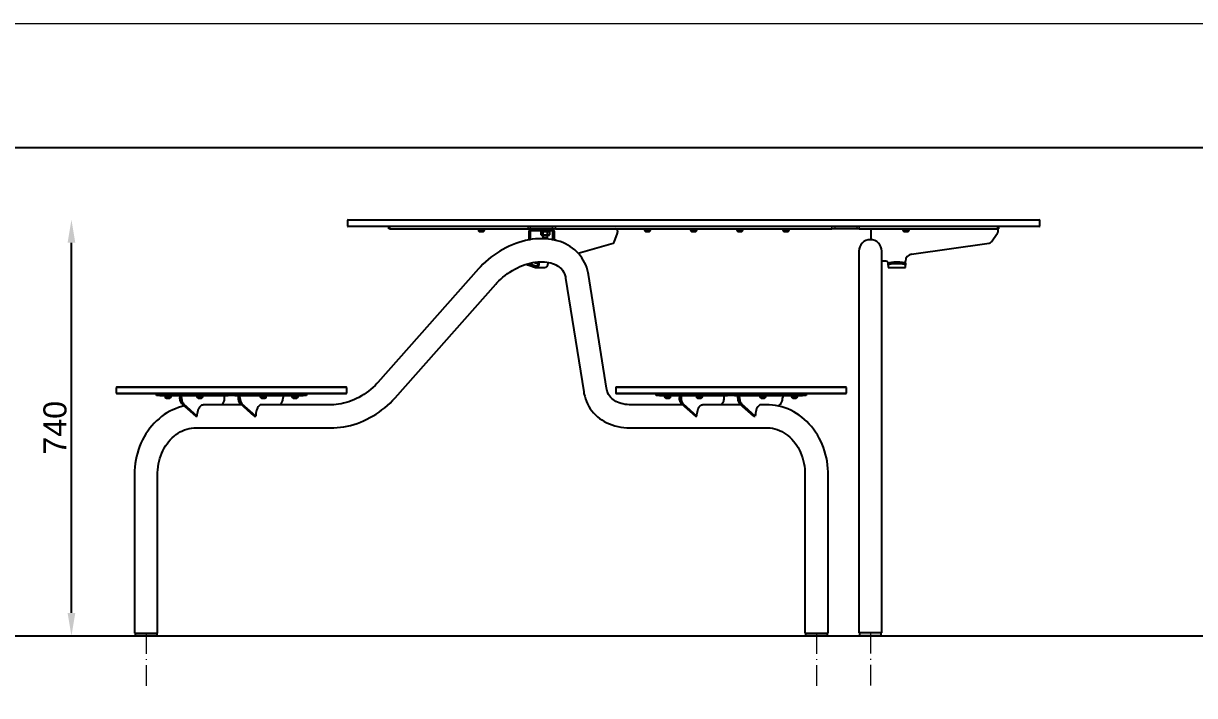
# Model space of a CAD drawing. Header units: millimetres. Extents: x -11 to 7141, y -23 to 7056.
# Drawn here: x 2720 to 4750, y 3576 to 4742 of the extents above; entities that cross this region are included whole.
import ezdxf

# ---------------------------------------------------------------- set-up
doc = ezdxf.new("R2010")
doc.units = ezdxf.units.MM
for name, pattern in [('ACAD_ISO10W100', [18.5, 12, -3, 0.5, -3]), ('INCONTINUOUS', [200000.001, 200000, -0.001]), ('PHANTOM', [12.7, 6.35, -1.27, 1.27, -1.27, 1.27, -1.27])]:
    doc.linetypes.add(name, pattern=pattern)
for name, color, linetype in [('KOTY', 3, 'INCONTINUOUS'), ('OBRYSOVA', 7, 'Continuous'), ('OSY', 1, 'ACAD_ISO10W100')]:
    doc.layers.add(name, color=color, linetype=linetype)
doc.layers.add('Nekreslit', color=6, linetype='Continuous', plot=False)
doc.layers.add('TABULKA', color=9, linetype='Continuous', plot=False)
doc.styles.get("Standard").update_dxf_attribs({"font": 'arial.ttf'})
doc.dimstyles.new('PROFI_CSN', dxfattribs={"dimscale": 0, "dimtxt": 3.5, "dimasz": 3, "dimexe": 1, "dimexo": 0, "dimgap": 1.5, "dimtad": 1, "dimlfac": -1, "dimdsep": 46, "dimtxsty": 'Standard', "dimcen": 0, "dimdle": 1, "dimclrd": 256, "dimclre": 256, "dimclrt": 256, "dimadec": 0, "dimazin": 0, "dimtfac": 0.6, "dimtmove": 0, "dimatfit": 1, "dimfxl": 1, "dimtolj": 1, "dimarcsym": 0})

# ---------------------------------------------------------------- blocks, each defined once
blk = doc.blocks.new('*D28')
at = {"layer": 'DEFPOINTS', "color": 0, "transparency": 16777216}
for p in [(2803.1, 4401.7), (3385.3, 4401.7), (2742.1, 3679.7)]:
    blk.add_point(p, dxfattribs=at)
at = {"layer": 'KOTY', "color": 7, "lineweight": -2, "transparency": 16777216}
blk.add_line((2803.1, 3719.7), (2803.1, 4361.7), dxfattribs=at)
at = {"layer": 'KOTY', "color": 7, "transparency": 16777216}
for points in [[(2796.4, 4361.7), (2809.8, 4361.7), (2803.1, 4401.7)], [(2796.4, 3719.7), (2809.8, 3719.7), (2803.1, 3679.7)]]:
    blk.add_solid(points, dxfattribs=at)
at = {"layer": 'KOTY', "color": 7, "lineweight": 13, "transparency": 16777216, "insert": (2774.7, 4040.7), "char_height": 40, "attachment_point": 5, "rotation": 90}
blk.add_mtext('\\A1;740', dxfattribs=at)

msp = doc.modelspace()

# ---------------------------------------------------------------- linework, layer by layer
at = {"color": 7, "linetype": 'Continuous', "lineweight": 25}
for p, q in [((3282.8, 4401.7), (3281.8, 4400.7)), ((3281.8, 4400.7), (3281.8, 4390.7)), ((4481.8, 4400.7), (3281.8, 4400.7)), ((3281.8, 4390.7), (3282.8, 4389.7)), ((3281.8, 4390.7), (4481.8, 4390.7)), ((3282.8, 4401.7), (4480.8, 4401.7)), ((4480.8, 4389.7), (3282.8, 4389.7)), ((3353.5, 4385.7), (3353.5, 4389.7)), ((3354.9, 4385.7), (3353.5, 4385.7)), ((3354.9, 4385.7), (3594.6, 4385.7)), ((3507.7, 4385.7), (3507.7, 4384.1)), ((3519.7, 4384.1), (3519.7, 4385.7)), ((3598.2, 4385.7), (3594.6, 4385.7)), ((3637.1, 4385.7), (3598.2, 4385.7)), ((3642.1, 4385.7), (3637.1, 4385.7)), ((3642.1, 4385.7), (4121.4, 4385.7)), ((3795.8, 4385.7), (3795.8, 4384.1)), ((3807.8, 4384.1), (3807.8, 4385.7)), ((3875.8, 4385.7), (3875.8, 4384.1)), ((3887.8, 4384.1), (3887.8, 4385.7)), ((3955.8, 4385.7), (3955.8, 4384.1)), ((3967.8, 4384.1), (3967.8, 4385.7)), ((4035.8, 4385.7), (4035.8, 4384.1)), ((4047.8, 4384.1), (4047.8, 4385.7)), ((4126.4, 4385.7), (4121.4, 4385.7)), ((4165.3, 4385.7), (4126.4, 4385.7)), ((4168.9, 4385.7), (4165.3, 4385.7)), ((4168.9, 4385.7), (4408.6, 4385.7)), ((4189, 4385.7), (4189, 4381.7)), ((4243.8, 4385.7), (4243.8, 4384.1)), ((4255.8, 4384.1), (4255.8, 4385.7)), ((4410, 4385.7), (4408.6, 4385.7)), ((4409, 4385.7), (4409, 4381.7)), ((4410, 4389.7), (4410, 4385.7)), ((4481.8, 4400.7), (4480.8, 4401.7)), ((4480.8, 4389.7), (4481.8, 4390.7)), ((4481.8, 4390.7), (4481.8, 4400.7)), ((3513.7, 4384.1), (3507.7, 4384.1)), ((3516.7, 4380.8), (3510.7, 4380.8)), ((3519.7, 4384.1), (3513.7, 4384.1)), ((3596.5, 4367), (3596.5, 4381.7)), ((3597.3, 4366.9), (3596.5, 4367)), ((3598.2, 4367), (3596.5, 4367)), ((3599.1, 4367), (3599.1, 4381.7)), ((3599.9, 4382.7), (3636.3, 4382.7)), ((3616.5, 4382.7), (3616.5, 4381.1)), ((3616.5, 4381.1), (3617.6, 4381.1)), ((3617, 4380.6), (3617, 4375.2)), ((3618, 4381.1), (3617.2, 4380.7)), ((3617.2, 4375.1), (3618, 4374.6)), ((3617.6, 4381.1), (3632.5, 4381.1)), ((3631, 4374.6), (3618, 4374.6)), ((3620.4, 4380.6), (3620.4, 4375.2)), ((3620.5, 4374.6), (3620.5, 4370.7)), ((3620.5, 4370.7), (3621.5, 4369.7)), ((3620.5, 4370.7), (3628, 4370.7)), ((3627.1, 4369.7), (3621.5, 4369.7)), ((3627.5, 4369.7), (3627.1, 4369.7)), ((3627.5, 4369.7), (3628.5, 4370.7)), ((3627.9, 4380.6), (3627.9, 4375.2)), ((3628, 4370.7), (3628.5, 4370.7)), ((3628.5, 4370.7), (3628.5, 4374.6)), ((3631.8, 4380.7), (3631, 4381.1)), ((3631, 4374.6), (3631.8, 4375.1)), ((3632, 4380.6), (3631.8, 4380.7)), ((3631.8, 4375.2), (3632, 4375.2)), ((3632, 4380.6), (3632, 4375.2)), ((3632.5, 4381.1), (3632.5, 4382.7)), ((3637.2, 4381.7), (3637.2, 4367)), ((3639.8, 4367), (3637.3, 4367)), ((3639.8, 4381.7), (3639.8, 4367)), ((3743.8, 4362.7), (3749.5, 4378.3)), ((3749.8, 4381.7), (3749.8, 4380)), ((3806.9, 4384.1), (3795.8, 4384.1)), ((3804.8, 4380.8), (3798.8, 4380.8)), ((3807.8, 4384.1), (3806.9, 4384.1)), ((3886.9, 4384.1), (3875.8, 4384.1)), ((3884.8, 4380.8), (3878.8, 4380.8)), ((3887.8, 4384.1), (3886.9, 4384.1)), ((3967.8, 4384.1), (3955.8, 4384.1)), ((3958.8, 4380.8), (3958.8, 4380.8)), ((3964.8, 4380.8), (3958.8, 4380.8)), ((4047.8, 4384.1), (4035.8, 4384.1)), ((4040.5, 4380.8), (4038.8, 4380.8)), ((4044.8, 4380.8), (4040.5, 4380.8)), ((4189, 4381.7), (4189, 4367)), ((4252.7, 4384.1), (4243.8, 4384.1)), ((4252.8, 4380.8), (4246.8, 4380.8)), ((4255.8, 4384.1), (4252.7, 4384.1)), ((4397.2, 4362.7), (4408.5, 4378.3)), ((4409, 4381.7), (4409, 4380)), ((3681.4, 4343.7), (3742.2, 4360.7)), ((4168, 4347), (4168, 4247)), ((4208, 4247), (4208, 4347)), ((4259.4, 4341.8), (4393.8, 4360.7)), ((3596, 4325.6), (3596.5, 4325.5)), ((3596.5, 4325.5), (3608.2, 4321.9)), ((3611.5, 4324.8), (3611.5, 4325.7)), ((3614.1, 4324.8), (3614.1, 4325.7)), ((3629.1, 4327.8), (3629.1, 4324.8)), ((4215, 4329.7), (4208, 4329.7)), ((4219, 4325.5), (4219, 4325.7)), ((4219, 4322.6), (4219, 4325.5)), ((4239, 4328.1), (4229, 4328.1)), ((4239, 4325.2), (4229, 4325.2)), ((4249, 4325.5), (4249, 4329.9)), ((4249, 4325.5), (4249, 4322.6)), ((3508.9, 4316.6), (3334.4, 4119.4)), ((3595.8, 4322.6), (3607.5, 4319)), ((3608.9, 4318.8), (3623.9, 4318.8)), ((3730.6, 4109.3), (3699.3, 4306.4)), ((4219, 4322.6), (4219, 4319)), ((4219, 4318.8), (4219, 4319)), ((4219, 4318.8), (4249, 4318.8)), ((4249, 4319), (4249, 4322.6)), ((4249, 4319), (4249, 4318.8)), ((3364.3, 4092.9), (3538.9, 4290.1)), ((3659.8, 4300.2), (3691.1, 4103)), ((4168, 4247), (4168, 3685)), ((4208, 3685), (4208, 4247)), ((2881.6, 4111.7), (2880.6, 4110.7)), ((2880.6, 4110.7), (2880.6, 4100.7)), ((2980.6, 4110.7), (2880.6, 4110.7)), ((2881.6, 4111.7), (2981.1, 4111.7)), ((3280.6, 4110.7), (2980.6, 4110.7)), ((2981.1, 4111.7), (3279.6, 4111.7)), ((3280.6, 4110.7), (3279.6, 4111.7)), ((3280.6, 4100.7), (3280.6, 4110.7)), ((3747.6, 4111.7), (3746.6, 4110.7)), ((3746.6, 4110.7), (3746.6, 4100.7)), ((4146.6, 4110.7), (3746.6, 4110.7)), ((3747.6, 4111.7), (4145.6, 4111.7)), ((4146.6, 4110.7), (4145.6, 4111.7)), ((4146.6, 4100.7), (4146.6, 4110.7)), ((2880.6, 4100.7), (2881.6, 4099.7)), ((2880.6, 4100.7), (2980.6, 4100.7)), ((2981.1, 4099.7), (2881.6, 4099.7)), ((2950.6, 4096.7), (2950.6, 4099.7)), ((2956.6, 4096.7), (2950.6, 4096.7)), ((2956.6, 4096.7), (3074.6, 4096.7)), ((2964.6, 4096.7), (2964.6, 4095.1)), ((2970.6, 4095.1), (2964.6, 4095.1)), ((2973.2, 4091.8), (2967.6, 4091.8)), ((2976.6, 4095.1), (2970.6, 4095.1)), ((2973.6, 4091.8), (2973.2, 4091.8)), ((2976.6, 4095.1), (2976.6, 4096.7)), ((2980.6, 4100.7), (3280.6, 4100.7)), ((3279.6, 4099.7), (2981.1, 4099.7)), ((2991.1, 4095.7), (2991.1, 4093.5)), ((2993.7, 4093.5), (2993.7, 4095.7)), ((2994.7, 4082.5), (3018.6, 4060.7)), ((2997.3, 4082.5), (3021.2, 4060.7)), ((3019.6, 4096.7), (3019.6, 4095.1)), ((3030.8, 4095.1), (3019.6, 4095.1)), ((3028.6, 4091.8), (3022.6, 4091.8)), ((3031.6, 4095.1), (3030.8, 4095.1)), ((3031.6, 4095.1), (3031.6, 4096.7)), ((3063.2, 4080.7), (3065.2, 4082.5)), ((3068.7, 4093.5), (3068.7, 4095.7)), ((3086.6, 4096.7), (3074.6, 4096.7)), ((3086.6, 4096.7), (3204.6, 4096.7)), ((3092.5, 4093.5), (3092.5, 4095.7)), ((3095.1, 4093.5), (3095.1, 4095.7)), ((3120, 4060.7), (3096, 4082.5)), ((3122.6, 4060.7), (3098.6, 4082.5)), ((3129.6, 4096.7), (3129.6, 4095.1)), ((3141.6, 4095.1), (3129.6, 4095.1)), ((3138.6, 4091.8), (3132.6, 4091.8)), ((3141.6, 4095.1), (3141.6, 4096.7)), ((3166.5, 4082.5), (3164.6, 4080.7)), ((3170.1, 4095.7), (3170.1, 4093.5)), ((3184.6, 4096.7), (3184.6, 4095.1)), ((3196.6, 4095.1), (3184.6, 4095.1)), ((3193.6, 4091.8), (3187.6, 4091.8)), ((3196.6, 4095.1), (3196.6, 4096.7)), ((3210.6, 4096.7), (3204.6, 4096.7)), ((3210.6, 4099.7), (3210.6, 4096.7)), ((3279.6, 4099.7), (3280.6, 4100.7)), ((3746.6, 4100.7), (3747.6, 4099.7)), ((3746.6, 4100.7), (4146.6, 4100.7)), ((4145.6, 4099.7), (3747.6, 4099.7)), ((3816.6, 4096.7), (3816.6, 4099.7)), ((3822.6, 4096.7), (3816.6, 4096.7)), ((3822.6, 4096.7), (3940.6, 4096.7)), ((3830.6, 4096.7), (3830.6, 4095.1)), ((3830.6, 4095.1), (3842.6, 4095.1)), ((3839.6, 4091.8), (3833.6, 4091.8)), ((3842.6, 4095.1), (3842.6, 4096.7)), ((3857.2, 4095.7), (3857.2, 4093.5)), ((3859.8, 4095.7), (3859.8, 4093.5)), ((3860.7, 4082.5), (3884.7, 4060.7)), ((3863.3, 4082.5), (3887.3, 4060.7)), ((3885.6, 4096.7), (3885.6, 4095.1)), ((3885.6, 4095.1), (3897.6, 4095.1)), ((3894.6, 4091.8), (3888.6, 4091.8)), ((3897.6, 4095.1), (3897.6, 4096.7)), ((3929.3, 4080.7), (3931.2, 4082.5)), ((3934.8, 4093.5), (3934.8, 4095.7)), ((3952.6, 4096.7), (3940.6, 4096.7)), ((3952.6, 4096.7), (4070.6, 4096.7)), ((3958.5, 4093.5), (3958.5, 4095.7)), ((3961.1, 4093.5), (3961.1, 4095.7)), ((3986, 4060.7), (3962, 4082.5)), ((3988.6, 4060.7), (3964.6, 4082.5)), ((3995.6, 4096.7), (3995.6, 4095.1)), ((3995.6, 4095.1), (3996.4, 4095.1)), ((3996.4, 4095.1), (4007.6, 4095.1)), ((4004.6, 4091.8), (3998.6, 4091.8)), ((4007.6, 4095.1), (4007.6, 4096.7)), ((4032.6, 4082.5), (4028.2, 4078.6)), ((4036.1, 4095.7), (4036.1, 4093.5)), ((4050.6, 4096.7), (4050.6, 4095.1)), ((4050.6, 4095.1), (4056.6, 4095.1)), ((4054, 4091.8), (4053.6, 4091.8)), ((4059.6, 4091.8), (4054, 4091.8)), ((4056.6, 4095.1), (4062.6, 4095.1)), ((4062.6, 4095.1), (4062.6, 4096.7)), ((4076.6, 4096.7), (4070.6, 4096.7)), ((4076.6, 4099.7), (4076.6, 4096.7)), ((4145.6, 4099.7), (4146.6, 4100.7)), ((3018.6, 4060.7), (3021.2, 4060.7)), ((3098, 4080.7), (3031.2, 4080.7)), ((3120, 4060.7), (3122.6, 4060.7)), ((3255, 4080.7), (3132.6, 4080.7)), ((3862.7, 4080.7), (3772.2, 4080.7)), ((3884.7, 4060.7), (3887.3, 4060.7)), ((3964, 4080.7), (3897.3, 4080.7)), ((3986, 4060.7), (3988.6, 4060.7)), ((4008.1, 4080.7), (3998.6, 4080.7)), ((3019.1, 4040.7), (3255, 4040.7)), ((3772.2, 4040.7), (4008.1, 4040.7)), ((2912.5, 3960.7), (2912.5, 3684.7)), ((2952.5, 3684.7), (2952.5, 3960.7)), ((4074.7, 3960.7), (4074.7, 3684.7)), ((4114.7, 3684.7), (4114.7, 3960.7)), ((2912.5, 3684.7), (2922.5, 3684.7)), ((2913.5, 3684.7), (2913.5, 3680.7)), ((2950.5, 3679.7), (2914.5, 3679.7)), ((2922.5, 3684.7), (2952.5, 3684.7)), ((2951.5, 3680.7), (2951.5, 3684.7)), ((4074.7, 3684.7), (4114.7, 3684.7)), ((4075.7, 3684.7), (4075.7, 3680.7)), ((4085.7, 3679.7), (4076.7, 3679.7)), ((4112.7, 3679.7), (4085.7, 3679.7)), ((4113.7, 3680.7), (4113.7, 3684.7)), ((4208, 3685), (4168, 3685)), ((4169, 3685), (4169, 3681)), ((4206, 3680), (4170, 3680)), ((4207, 3681), (4207, 3685))]:
    msp.add_line(p, q, dxfattribs=at)
at = {"color": 7, "linetype": 'PHANTOM', "lineweight": 18}
for p, q in [((3354.9, 4389.7), (3354.9, 4385.7)), ((3594.6, 4385.7), (3594.6, 4389.7)), ((3598.2, 4389.7), (3598.2, 4385.7)), ((3599.9, 4385.7), (3599.9, 4382.7)), ((3636.3, 4382.7), (3636.3, 4385.7)), ((3637.1, 4385.7), (3637.1, 4389.7)), ((3642.1, 4389.7), (3642.1, 4385.7)), ((4121.4, 4385.7), (4121.4, 4389.7)), ((4126.4, 4389.7), (4126.4, 4385.7)), ((4165.3, 4385.7), (4165.3, 4389.7)), ((4168.9, 4389.7), (4168.9, 4385.7)), ((4408.6, 4385.7), (4408.6, 4389.7)), ((3599.1, 4381.7), (3596.5, 4381.7)), ((3639.8, 4381.7), (3637.2, 4381.7)), ((3596.5, 4325.5), (3595.8, 4322.6)), ((3614.1, 4325.7), (3611.5, 4325.7)), ((3611.5, 4324.8), (3614.1, 4324.8)), ((4229, 4328.1), (4229, 4325.2)), ((4239, 4325.2), (4239, 4328.1)), ((3608.2, 4321.9), (3607.5, 4319)), ((3609.5, 4321.9), (3608.2, 4321.9)), ((2956.6, 4099.7), (2956.6, 4096.7)), ((2991.1, 4093.5), (2993.7, 4093.5)), ((2997.3, 4082.5), (2994.7, 4082.5)), ((3074.6, 4096.7), (3074.6, 4099.7)), ((3086.6, 4099.7), (3086.6, 4096.7)), ((3095.1, 4095.7), (3092.5, 4095.7)), ((3092.5, 4093.5), (3095.1, 4093.5)), ((3098.6, 4082.5), (3096, 4082.5)), ((3204.6, 4096.7), (3204.6, 4099.7)), ((3822.6, 4099.7), (3822.6, 4096.7)), ((3857.2, 4095.7), (3859.8, 4095.7)), ((3857.2, 4093.5), (3859.8, 4093.5)), ((3863.3, 4082.5), (3860.7, 4082.5)), ((3940.6, 4096.7), (3940.6, 4099.7)), ((3952.6, 4099.7), (3952.6, 4096.7)), ((3958.5, 4093.5), (3961.1, 4093.5)), ((3964.6, 4082.5), (3962, 4082.5)), ((4070.6, 4096.7), (4070.6, 4099.7))]:
    msp.add_line(p, q, dxfattribs=at)
at = {"color": 7, "linetype": 'Continuous', "lineweight": 25, "flags": 128}
for points in [[(3637.2, 4367), (3635.1, 4367.4), (3629.8, 4368.1), (3624.4, 4368.6), (3618.9, 4368.7), (3613.3, 4368.6), (3607.6, 4368.3), (3601.9, 4367.6), (3596.2, 4366.7), (3590.4, 4365.5), (3584.6, 4364), (3578.9, 4362.3), (3573.2, 4360.4), (3567.5, 4358.2), (3561.9, 4355.8), (3556.4, 4353.1), (3551, 4350.2), (3545.6, 4347.1), (3540.4, 4343.8), (3535.3, 4340.3), (3530.3, 4336.6), (3525.5, 4332.7), (3520.9, 4328.7), (3516.4, 4324.4), (3512.1, 4320.1), (3508.9, 4316.6)], [(3617.2, 4380.7), (3617.9, 4381), (3618.8, 4381.1), (3620.4, 4380.6)], [(3699.3, 4306.4), (3698.8, 4309.3), (3697.7, 4314.1), (3696.3, 4318.7), (3694.6, 4323.1), (3692.7, 4327.5), (3690.4, 4331.6), (3687.9, 4335.5), (3685.2, 4339.3), (3682.2, 4342.9), (3678.9, 4346.3), (3675.5, 4349.4), (3671.7, 4352.4), (3667.8, 4355.1), (3663.7, 4357.6), (3659.4, 4359.9), (3654.9, 4361.9), (3650.2, 4363.7), (3645.3, 4365.2), (3640.3, 4366.4), (3637.8, 4366.9)], [(3538.9, 4290.1), (3540.5, 4291.9), (3543.9, 4295.4), (3547.4, 4298.7), (3551.2, 4302), (3555, 4305.1), (3559, 4308.1), (3563.2, 4310.9), (3567.4, 4313.5), (3571.8, 4316), (3576.1, 4318.2), (3580.6, 4320.3), (3585.1, 4322.1), (3589.5, 4323.7), (3594, 4325.1), (3598.4, 4326.3), (3602.8, 4327.2), (3607.1, 4328), (3611.4, 4328.4), (3615.5, 4328.7), (3619.5, 4328.7), (3623.4, 4328.6), (3627.1, 4328.2), (3630.6, 4327.6), (3634, 4326.8), (3637.2, 4325.8), (3640.2, 4324.7), (3643, 4323.4), (3645.6, 4321.9), (3648, 4320.2), (3650.3, 4318.3), (3652.4, 4316.2), (3654.2, 4313.9), (3655.9, 4311.4), (3657.3, 4308.7), (3658.4, 4305.8), (3659.3, 4302.8), (3659.8, 4300.2)], [(3607.5, 4319), (3608.7, 4318.8), (3609.9, 4318.9), (3611, 4319.3), (3612, 4320), (3612.9, 4320.9), (3613.5, 4322.1), (3613.9, 4323.4), (3614.1, 4324.8)], [(4219, 4325.5), (4219.2, 4326), (4219.8, 4326.5), (4220.7, 4326.9), (4222, 4327.3), (4223.5, 4327.6), (4225.2, 4327.9), (4227.1, 4328), (4229, 4328.1)], [(4229, 4325.2), (4227.1, 4325.1), (4225.2, 4325), (4223.5, 4324.7), (4222, 4324.4), (4220.7, 4324), (4219.8, 4323.6), (4219.2, 4323.1), (4219, 4322.6)], [(4239, 4328.1), (4241, 4328), (4242.9, 4327.9), (4244.6, 4327.6), (4246.1, 4327.3), (4247.3, 4326.9), (4248.3, 4326.5), (4248.8, 4326), (4249, 4325.5)], [(4249, 4322.6), (4248.8, 4323.1), (4248.3, 4323.6), (4247.3, 4324), (4246.1, 4324.4), (4244.6, 4324.7), (4242.9, 4325), (4241, 4325.1), (4239, 4325.2)], [(3334.4, 4119.4), (3332.7, 4117.6), (3329.4, 4114.1), (3325.8, 4110.8), (3322.1, 4107.5), (3318.2, 4104.4), (3314.2, 4101.4), (3310.1, 4098.6), (3305.8, 4096), (3301.5, 4093.5), (3297.1, 4091.3), (3292.7, 4089.2), (3288.2, 4087.4), (3283.7, 4085.8), (3279.3, 4084.4), (3274.8, 4083.2), (3270.4, 4082.2), (3266.1, 4081.5), (3261.9, 4081.1), (3257.8, 4080.8), (3255, 4080.7)], [(3691.1, 4103), (3691.6, 4100.1), (3692.8, 4095.4), (3694.1, 4090.8), (3695.8, 4086.3), (3697.8, 4082), (3700, 4077.9), (3702.5, 4073.9), (3705.3, 4070.2), (3708.3, 4066.6), (3711.5, 4063.2), (3715, 4060), (3718.7, 4057.1), (3722.6, 4054.4), (3726.8, 4051.9), (3731.1, 4049.6), (3735.6, 4047.6), (3740.3, 4045.8), (3745.2, 4044.3), (3750.2, 4043), (3755.4, 4042.1), (3760.7, 4041.4), (3766.1, 4040.9), (3771.3, 4040.7), (3772.2, 4040.7)], [(3772.2, 4080.7), (3770.2, 4080.8), (3766.4, 4081), (3762.7, 4081.4), (3759.2, 4082), (3755.9, 4082.8), (3752.7, 4083.9), (3749.7, 4085), (3747, 4086.4), (3744.4, 4087.9), (3742, 4089.7), (3739.8, 4091.6), (3737.7, 4093.7), (3735.9, 4096), (3734.3, 4098.6), (3732.9, 4101.3), (3731.8, 4104.2), (3731, 4107.2), (3730.6, 4109.3)], [(2994.7, 4082.5), (2993.9, 4083.4), (2993.2, 4084.4), (2992.6, 4085.6), (2992.1, 4087), (2991.7, 4088.5), (2991.4, 4090.1), (2991.2, 4091.8), (2991.1, 4093.5)], [(2993.7, 4095.7), (2993.7, 4096.5), (2993.6, 4096.7)], [(2993.7, 4093.5), (2993.8, 4091.8), (2994, 4090.1), (2994.3, 4088.5), (2994.7, 4087), (2995.2, 4085.6), (2995.8, 4084.4), (2996.5, 4083.4), (2997.3, 4082.5)], [(3065.2, 4082.5), (3066, 4083.4), (3066.7, 4084.4), (3067.3, 4085.6), (3067.8, 4087), (3068.2, 4088.5), (3068.5, 4090.1), (3068.7, 4091.8), (3068.7, 4093.5)], [(3068.6, 4096.7), (3068.7, 4096.5), (3068.7, 4095.7)], [(3092.6, 4096.7), (3092.5, 4096.5), (3092.5, 4095.7)], [(3096, 4082.5), (3095.2, 4083.4), (3094.5, 4084.4), (3093.9, 4085.6), (3093.4, 4087), (3093, 4088.5), (3092.7, 4090.1), (3092.5, 4091.8), (3092.5, 4093.5)], [(3095.1, 4093.5), (3095.1, 4091.8), (3095.3, 4090.1), (3095.6, 4088.5), (3096, 4087), (3096.5, 4085.6), (3097.1, 4084.4), (3097.8, 4083.4), (3098.6, 4082.5)], [(3166.5, 4082.5), (3167.3, 4083.4), (3168, 4084.4), (3168.6, 4085.6), (3169.1, 4087), (3169.5, 4088.5), (3169.8, 4090.1), (3170, 4091.8), (3170.1, 4093.5)], [(3255, 4040.7), (3258.1, 4040.8), (3263.8, 4041.1), (3269.5, 4041.6), (3275.2, 4042.5), (3281, 4043.6), (3286.7, 4044.9), (3292.5, 4046.6), (3298.2, 4048.4), (3303.9, 4050.5), (3309.5, 4052.9), (3315, 4055.5), (3320.5, 4058.3), (3325.9, 4061.3), (3331.1, 4064.6), (3336.3, 4068), (3341.3, 4071.7), (3346.2, 4075.5), (3350.9, 4079.5), (3355.4, 4083.6), (3359.7, 4088), (3363.7, 4092.2), (3364.3, 4092.9)], [(3860.7, 4082.5), (3859.9, 4083.4), (3859.2, 4084.4), (3858.6, 4085.6), (3858.1, 4087), (3857.7, 4088.5), (3857.4, 4090.1), (3857.2, 4091.8), (3857.2, 4093.5)], [(3859.8, 4095.7), (3859.7, 4096.5), (3859.7, 4096.7)], [(3859.8, 4093.5), (3859.8, 4091.8), (3860, 4090.1), (3860.3, 4088.5), (3860.7, 4087), (3861.2, 4085.6), (3861.8, 4084.4), (3862.5, 4083.4), (3863.3, 4082.5)], [(3931.2, 4082.5), (3932, 4083.4), (3932.7, 4084.4), (3933.3, 4085.6), (3933.8, 4087), (3934.2, 4088.5), (3934.5, 4090.1), (3934.7, 4091.8), (3934.8, 4093.5)], [(3934.7, 4096.7), (3934.7, 4096.5), (3934.8, 4095.7)], [(3958.6, 4096.7), (3958.6, 4096.5), (3958.5, 4095.7)], [(3962, 4082.5), (3961.3, 4083.4), (3960.6, 4084.4), (3960, 4085.6), (3959.4, 4087), (3959, 4088.5), (3958.7, 4090.1), (3958.6, 4091.8), (3958.5, 4093.5)], [(3961.1, 4093.5), (3961.2, 4091.8), (3961.3, 4090.1), (3961.6, 4088.5), (3962, 4087), (3962.6, 4085.6), (3963.2, 4084.4), (3963.9, 4083.4), (3964.6, 4082.5)], [(4032.6, 4082.5), (4033.3, 4083.4), (4034, 4084.4), (4034.6, 4085.6), (4035.1, 4087), (4035.5, 4088.5), (4035.8, 4090.1), (4036, 4091.8), (4036.1, 4093.5)], [(2999, 4078.6), (2994.2, 4077.4), (2988.9, 4075.8), (2983.7, 4073.9), (2978.6, 4071.8), (2973.6, 4069.3), (2968.7, 4066.5), (2963.9, 4063.5), (2959.3, 4060.1), (2954.9, 4056.5), (2950.6, 4052.7), (2946.5, 4048.6), (2942.5, 4044.3), (2938.8, 4039.8), (2935.3, 4035), (2932, 4030), (2929, 4024.9), (2926.2, 4019.6), (2923.6, 4014.1), (2921.3, 4008.5), (2919.2, 4002.8), (2917.5, 3996.9), (2915.9, 3991), (2914.7, 3984.9), (2913.7, 3978.8), (2913, 3972.7), (2912.6, 3966.5), (2912.5, 3960.7)], [(3021.2, 4060.7), (3021.3, 4063.5), (3021.6, 4066.1), (3022.1, 4068.7), (3022.7, 4071.1), (3023.5, 4073.4), (3024.4, 4075.4), (3025.5, 4077.1), (3026.6, 4078.5), (3027.9, 4079.6), (3029.2, 4080.3), (3030.6, 4080.7), (3031.2, 4080.7)], [(3132.6, 4080.7), (3131.9, 4080.7), (3130.5, 4080.3), (3129.2, 4079.6), (3128, 4078.5), (3126.8, 4077.1), (3125.7, 4075.4), (3124.8, 4073.4), (3124, 4071.1), (3123.4, 4068.7), (3122.9, 4066.1), (3122.7, 4063.5), (3122.6, 4060.7)], [(3887.3, 4060.7), (3887.4, 4063.5), (3887.6, 4066.1), (3888.1, 4068.7), (3888.7, 4071.1), (3889.5, 4073.4), (3890.4, 4075.4), (3891.5, 4077.1), (3892.7, 4078.5), (3893.9, 4079.6), (3895.2, 4080.3), (3896.6, 4080.7), (3897.3, 4080.7)], [(3998.6, 4080.7), (3997.9, 4080.7), (3996.6, 4080.3), (3995.2, 4079.6), (3994, 4078.5), (3992.8, 4077.1), (3991.8, 4075.4), (3990.8, 4073.4), (3990, 4071.1), (3989.4, 4068.7), (3989, 4066.1), (3988.7, 4063.5), (3988.6, 4060.7)], [(4114.7, 3960.7), (4114.7, 3964.2), (4114.4, 3970.4), (4113.8, 3976.6), (4112.9, 3982.7), (4111.8, 3988.7), (4110.4, 3994.7), (4108.7, 4000.6), (4106.7, 4006.4), (4104.5, 4012.1), (4102, 4017.7), (4099.3, 4023), (4096.3, 4028.3), (4093.1, 4033.3), (4089.6, 4038.2), (4085.9, 4042.8), (4082.1, 4047.2), (4078, 4051.4), (4073.7, 4055.4), (4069.3, 4059), (4064.7, 4062.5), (4060, 4065.6), (4055.1, 4068.5), (4050.1, 4071.1), (4045, 4073.4), (4039.8, 4075.3), (4034.5, 4077), (4029.1, 4078.4), (4023.7, 4079.5), (4018.3, 4080.2), (4012.8, 4080.6), (4008.1, 4080.7)], [(2952.5, 3960.7), (2952.5, 3963.2), (2952.8, 3968.1), (2953.3, 3973.1), (2954.1, 3978), (2955.1, 3982.8), (2956.4, 3987.5), (2957.9, 3992.1), (2959.6, 3996.6), (2961.6, 4001), (2963.8, 4005.2), (2966.2, 4009.2), (2968.8, 4013), (2971.6, 4016.6), (2974.5, 4020.1), (2977.6, 4023.2), (2980.9, 4026.2), (2984.3, 4028.9), (2987.9, 4031.4), (2991.6, 4033.5), (2995.4, 4035.4), (2999.2, 4037.1), (3003.2, 4038.4), (3007.2, 4039.4), (3011.3, 4040.2), (3015.5, 4040.6), (3019.1, 4040.7)], [(4008.1, 4040.7), (4010, 4040.7), (4014.2, 4040.4), (4018.3, 4039.8), (4022.4, 4038.9), (4026.4, 4037.6), (4030.4, 4036.1), (4034.3, 4034.3), (4038, 4032.1), (4041.7, 4029.8), (4045.2, 4027.1), (4048.6, 4024.2), (4051.8, 4021.1), (4054.8, 4017.7), (4057.7, 4014.1), (4060.3, 4010.3), (4062.8, 4006.3), (4065.1, 4002.1), (4067.1, 3997.8), (4068.9, 3993.3), (4070.5, 3988.7), (4071.8, 3984), (4072.9, 3979.2), (4073.7, 3974.3), (4074.3, 3969.4), (4074.6, 3964.4), (4074.7, 3960.7)]]:
    msp.add_lwpolyline(points, dxfattribs=at)
at = {"color": 7, "linetype": 'PHANTOM', "lineweight": 18, "flags": 128}
for points in [[(4040.5, 4380.8), (4040.1, 4381.2), (4039.8, 4381.9), (4039.6, 4382.8), (4039.5, 4384.1)], [(3538.9, 4290.1), (3538.9, 4290.1), (3539.2, 4290.7)], [(3364.3, 4092.9), (3364.3, 4092.9), (3364.6, 4093.5)]]:
    msp.add_lwpolyline(points, dxfattribs=at)
at = {"color": 7, "linetype": 'Continuous', "lineweight": 25}
for centre, radius, start, end in [((3600.2, 4382), 3.76, 94.4019, 183.8113), ((3636, 4382), 3.76, 356.1887, 85.5981), ((3746, 4382), 3.76, 356.1887, 85.5981), ((3511.3, 4383.7), 2.88, 170.3336, 258.2401), ((3516.1, 4383.7), 2.88, 281.8968, 9.5294), ((3600, 4381.8), 0.94, 94.4019, 183.8113), ((3618.8, 4377.3), 2.67, 234.7622, 307.9746), ((3624.2, 4368.6), 12.5, 72.5825, 107.4175), ((3624.2, 4387.2), 12.5, 252.5825, 287.4175), ((3630, 4377.1), 3.98, 58.9232, 121.0768), ((3630, 4378.6), 3.98, 238.9232, 301.0768), ((3636.2, 4381.8), 0.94, 356.1887, 85.5981), ((3639, 4360.9), 6.12, 54.3248, 82.8515), ((3744.8, 4379.9), 4.94, 340.9809, 0.5638), ((3799.3, 4383.7), 2.88, 170.3336, 258.2401), ((3804.2, 4383.7), 2.88, 281.8968, 9.5294), ((3879.3, 4383.7), 2.88, 170.3336, 258.2401), ((3884.2, 4383.7), 2.88, 281.8968, 9.5294), ((3959.3, 4383.7), 2.88, 170.3336, 258.2401), ((3964.2, 4383.7), 2.88, 281.8968, 9.5294), ((4039.3, 4383.7), 2.88, 170.3336, 258.2401), ((4044.2, 4383.7), 2.88, 281.8968, 9.5294), ((4188, 4347), 20, 0, 180), ((4247.4, 4383.7), 2.88, 170.3336, 258.2401), ((4252.2, 4383.7), 2.88, 281.9007, 9.531), ((4406.2, 4380), 2.82, 324, 0), ((3740.9, 4363.5), 2.99, 294.2945, 346.1751), ((4393.1, 4365.7), 5, 278, 324), ((3590.4, 4256.1), 72.5, 73.0633, 79.4669), ((3608.8, 4324.5), 2.71, 257.7248, 5.3592), ((3604.8, 4325.9), 6.62, 358.9893, 22.726), ((3607.7, 4325.9), 6.33, 358.5118, 25.0588), ((3623.5, 4324.3), 5.57, 273.6897, 4.5235), ((4215, 4325.7), 4, 0, 90), ((4261, 4329.9), 12, 98, 180), ((3600.6, 4340.6), 18.6, 240.7707, 255.2484), ((2968.2, 4094.7), 2.88, 170.3336, 258.2401), ((2973, 4094.7), 2.88, 281.8968, 9.5294), ((2990.2, 4095.8), 0.94, 356.1887, 85.5981), ((3023.2, 4094.7), 2.88, 170.3336, 258.2401), ((3028, 4094.7), 2.88, 281.8968, 9.5294), ((3096, 4095.8), 0.94, 94.4019, 183.8113), ((3133.2, 4094.7), 2.88, 170.3336, 258.2401), ((3138, 4094.7), 2.88, 281.8968, 9.5294), ((3171, 4095.8), 0.94, 94.4019, 183.8113), ((3188.2, 4094.7), 2.88, 170.3336, 258.2401), ((3193, 4094.7), 2.88, 281.8968, 9.5294), ((3834.2, 4094.7), 2.88, 170.3336, 258.2401), ((3839, 4094.7), 2.88, 281.8968, 9.5294), ((3856.2, 4095.8), 0.94, 356.1887, 85.5981), ((3889.2, 4094.7), 2.88, 170.3336, 258.2401), ((3894, 4094.7), 2.88, 281.8968, 9.5294), ((3962, 4095.8), 0.94, 94.4019, 183.8113), ((3999.2, 4094.7), 2.88, 170.3336, 258.2401), ((4004, 4094.7), 2.88, 281.8968, 9.5294), ((4037, 4095.8), 0.94, 94.4019, 183.8113), ((4054.2, 4094.7), 2.88, 170.3336, 258.2401), ((4059, 4094.7), 2.88, 281.8968, 9.5294), ((2914.5, 3680.7), 1, 180, 270), ((2950.5, 3680.7), 1, 270, 0), ((4076.7, 3680.7), 1, 180, 270), ((4112.7, 3680.7), 1, 270, 0), ((4170, 3681), 1, 180, 270), ((4206, 3681), 1, 270, 0)]:
    msp.add_arc(centre, radius, start, end, dxfattribs=at)
at = {"color": 7, "linetype": 'PHANTOM', "lineweight": 18}
for centre, radius, start, end in [((3959.4, 4383.7), 2.88, 170.4176, 257.9707), ((2972.4, 4094.6), 2.87, 287.0695, 11.2661), ((4054.8, 4094.6), 2.87, 168.7339, 252.9305)]:
    msp.add_arc(centre, radius, start, end, dxfattribs=at)
at = {"layer": 'Nekreslit'}
msp.add_lwpolyline([(299.9, 386.1), (4945.9, 386.1), (4945.9, 4526.1), (299.9, 4526.1)], close=True, dxfattribs=at)
at = {"layer": 'OBRYSOVA'}
msp.add_line((389.1, 3679.7), (4853.3, 3679.7), dxfattribs=at)
at = {"layer": 'OSY', "color": 0, "lineweight": 15, "ltscale": 3}
for p, q in [((2932.5, 3684.7), (2932.5, 3584.9)), ((4094.7, 3684.7), (4094.7, 3584.9)), ((4188, 3685), (4188, 3585.2))]:
    msp.add_line(p, q, dxfattribs=at)
at = {"layer": 'TABULKA', "color": 4, "lineweight": 15}
msp.add_lwpolyline([(6567.3, -0.1), (11.6, -0.1), (11.6, 4742.1), (6567.3, 4742.1)], close=True, dxfattribs=at)

# ---------------------------------------------------------------- dimensions: what is measured, and where the dimension line sits
at = {"layer": 'KOTY', "lineweight": 13}
dim = msp.add_linear_dim(base=(2803.1, 4401.7), p1=(2742.1, 3679.7), p2=(3385.3, 4401.7), angle=90, text='740', dimstyle='PROFI_CSN', override={"dimscale": 1, "dimtxt": 40, "dimasz": 40, "dimgap": 8, "dimdec": 0, "dimlfac": 1, "dimrnd": 1, "dimse1": 1, "dimse2": 1, "dimclrd": 7, "dimclre": 3, "dimclrt": 7, "dimtdec": 0}, dxfattribs=at)
dim.commit()
dim.dimension.update_dxf_attribs({"geometry": '*D28', "text_midpoint": (2774.7, 4040.7)})

doc.saveas('drawing.dxf')
